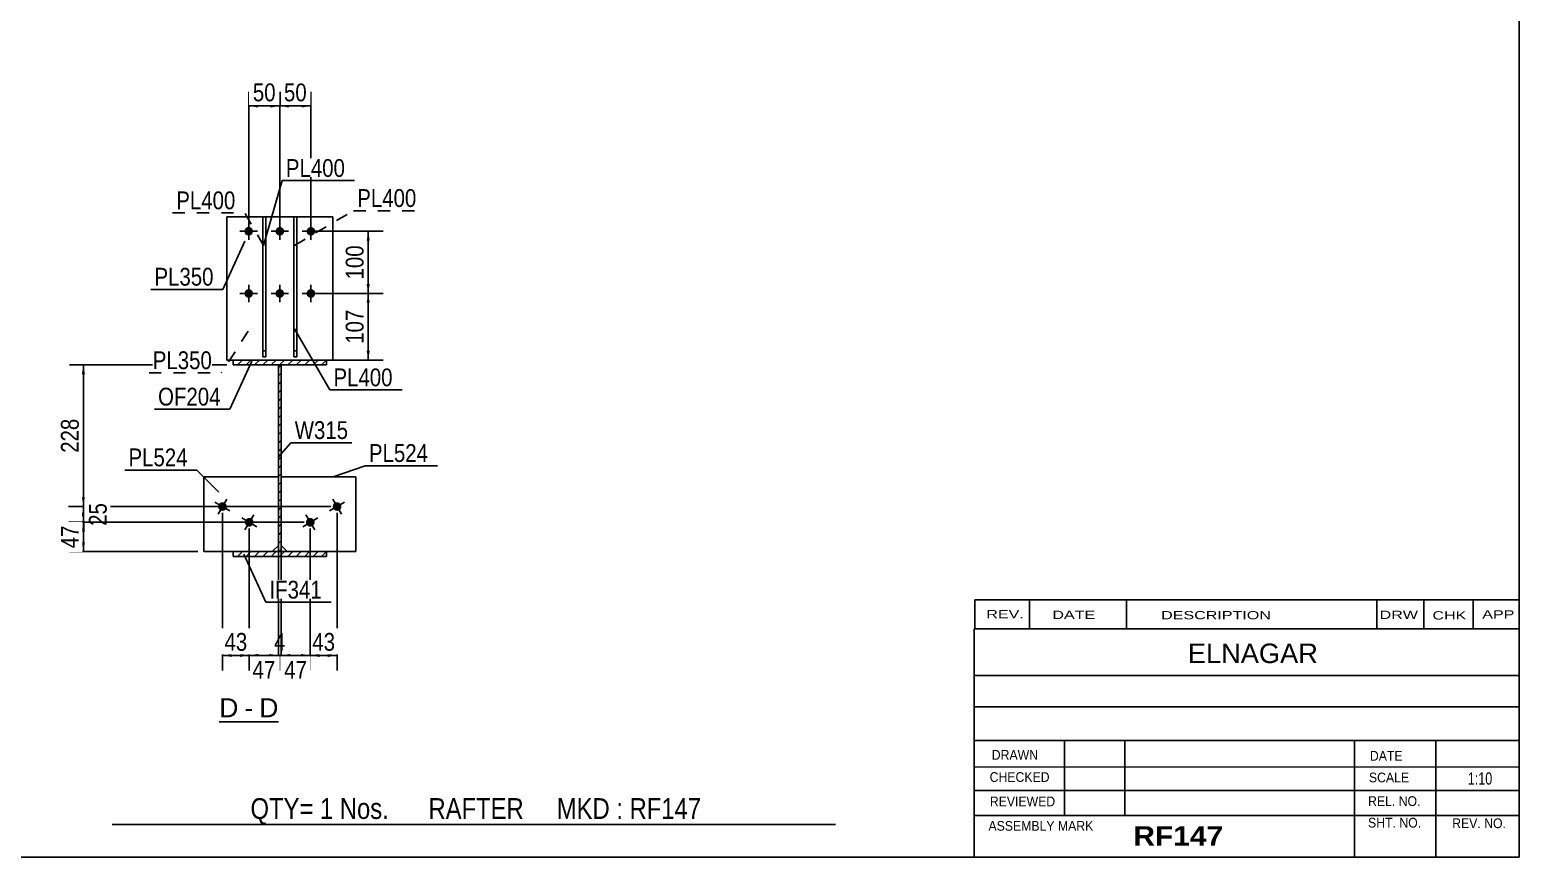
# Model space of a CAD drawing. Header units: millimetres. Extents: x -28 to 375, y -197 to 80.
# Drawn here: x 135.3 to 374.7, y -197.3 to -64.2 of the extents above; entities that cross this region are included whole.
import ezdxf

# ---------------------------------------------------------------- set-up
doc = ezdxf.new("R2010")
doc.units = ezdxf.units.MM
doc.linetypes.add('DXK_LINE_DOT1', pattern=[1.8814, 0.9407, -0.9407])
doc.linetypes.add('DXK_LINE_DOT2', pattern=[3.9198, 1.9599, -1.9599])
doc.styles.add('Arial', font='ARIAL.TTF', dxfattribs={"height": 0.2})
doc.styles.add('Arial Bold', font='ARIALBD.TTF', dxfattribs={"height": 0.2})
doc.styles.add('Arial Narrow', font='ARIALN.TTF', dxfattribs={"height": 0.2})

# ---------------------------------------------------------------- blocks, each defined once
blk = doc.blocks.new('Unknown-627306464-1201')
at = {"color": 5, "linetype": 'Continuous'}
for p, q in [((374.65, -197.3), (374.65, 79.7)), ((-25.35, -197.3), (374.65, -197.3))]:
    blk.add_line(p, q, dxfattribs=at)
blk = doc.blocks.new('Unknown-627306464-12 - 1220')
at = {"color": 7, "linetype": 'Continuous'}
blk.add_line((165.73, -175.55), (175.24, -175.55), dxfattribs=at)
at = {"color": 0, "linetype": 'Continuous'}
blk.add_wipeout([(168.81, -174.8), (168.81, -171.6), (165.73, -171.6), (165.73, -174.8)], dxfattribs=at)
blk.add_wipeout([(171.2, -174.8), (171.2, -171.6), (169.77, -171.6), (169.77, -174.8)], dxfattribs=at)
at = {"color": 96, "linetype": 'Continuous', "style": 'Arial'}
blk.add_text('D', height=3.06, dxfattribs=at).set_placement((165.73, -174.8))
at = {"color": 0, "linetype": 'Continuous'}
blk.add_wipeout([(175.24, -174.8), (175.24, -171.6), (172.16, -171.6), (172.16, -174.8)], dxfattribs=at)
at = {"color": 96, "linetype": 'Continuous', "style": 'Arial'}
for s, p in [('D', (172.16, -174.8)), ('-', (169.77, -174.8))]:
    blk.add_text(s, height=3.06, dxfattribs=at).set_placement(p)
blk = doc.blocks.new('Part-627306464-1430 - 1220')
at = {"color": 7, "linetype": 'DXK_LINE_DOT1'}
for p, q in [((177.72, -116.85), (177.72, -94.35)), ((177.72, -94.35), (178.22, -94.35)), ((178.22, -94.35), (178.22, -116.85)), ((178.22, -116.85), (177.72, -116.85))]:
    blk.add_line(p, q, dxfattribs=at)
blk = doc.blocks.new('Part-627306464-1245 - 1220')
at = {"linetype": 'Continuous'}
h = blk.add_hatch(dxfattribs=at)
h.set_pattern_fill('', scale=0.3, style=0, pattern_type=0)
h.set_pattern_definition([(45, (182.9682, -148.1457), (-0.67352, 0.67352), [])])
h.paths.add_polyline_path([(182.97, -148.95), (182.97, -148.15), (167.97, -148.15), (167.97, -148.95)])
at = {"color": 2, "linetype": 'Continuous'}
for p, q in [((167.97, -148.95), (167.97, -148.15)), ((167.97, -148.15), (182.97, -148.15)), ((182.97, -148.15), (182.97, -148.95)), ((182.97, -148.95), (167.97, -148.95))]:
    blk.add_line(p, q, dxfattribs=at)
blk = doc.blocks.new('Part-627306464-1278 - 1220')
at = {"color": 2, "linetype": 'Continuous'}
for p, q in [((166.97, -94.35), (166.97, -117.35)), ((183.97, -94.35), (166.97, -94.35)), ((183.97, -117.35), (183.97, -94.35)), ((166.97, -117.35), (167.97, -117.35)), ((183.97, -117.35), (182.97, -117.35))]:
    blk.add_line(p, q, dxfattribs=at)
at = {"color": 7, "linetype": 'DXK_LINE_DOT1'}
blk.add_line((182.97, -117.35), (167.97, -117.35), dxfattribs=at)
blk = doc.blocks.new('Part-627306464-1322 - 1220')
at = {"linetype": 'Continuous'}
h = blk.add_hatch(dxfattribs=at)
h.set_pattern_fill('', scale=0.3, style=0, pattern_type=0)
h.set_pattern_definition([(45, (182.9682, -117.3457), (-0.67352, 0.67352), [])])
h.paths.add_polyline_path([(182.97, -118.15), (182.97, -117.35), (167.97, -117.35), (167.97, -118.15)])
at = {"color": 2, "linetype": 'Continuous'}
for p, q in [((167.97, -118.15), (167.97, -117.35)), ((167.97, -117.35), (182.97, -117.35)), ((182.97, -118.15), (167.97, -118.15)), ((182.97, -117.35), (182.97, -118.15))]:
    blk.add_line(p, q, dxfattribs=at)
blk = doc.blocks.new('Bolt-627306464-1326 - 1220')
at = {"linetype": 'Continuous'}
for points in [[(166.61, -140.31, -1), (165.9, -141.52, -1)], [(170.92, -142.84, -1), (170.21, -144.05, -1)]]:
    blk.add_hatch(color=3, dxfattribs=at).paths.add_polyline_path(points)
at = {"color": 3, "linetype": 'Continuous'}
for p, q in [((165.05, -140.2), (167.46, -141.62)), ((165.55, -142.12), (166.97, -139.7)), ((169.36, -142.74), (171.78, -144.16)), ((169.86, -144.65), (171.28, -142.24))]:
    blk.add_line(p, q, dxfattribs=at)
blk = doc.blocks.new('Bolt-627306464-1327 - 1220')
at = {"linetype": 'Continuous'}
for points in [[(185.03, -141.52, -1), (184.32, -140.31, -1)], [(180.72, -144.05, -1), (180.01, -142.84, -1)]]:
    blk.add_hatch(color=3, dxfattribs=at).paths.add_polyline_path(points)
at = {"color": 3, "linetype": 'Continuous'}
for p, q in [((185.89, -140.2), (183.47, -141.62)), ((183.97, -139.7), (185.39, -142.12)), ((181.58, -142.74), (179.16, -144.16)), ((179.66, -142.24), (181.08, -144.65))]:
    blk.add_line(p, q, dxfattribs=at)
blk = doc.blocks.new('Bolt-627306464-1328 - 1220')
at = {"color": 3, "linetype": 'Continuous'}
for p, q in [((170.47, -95.25), (170.47, -96.18)), ((175.47, -95.25), (175.47, -96.18)), ((180.47, -95.25), (180.47, -96.18)), ((169.07, -96.65), (170, -96.65)), ((170.47, -98.05), (170.47, -97.11)), ((171.87, -96.65), (170.94, -96.65)), ((174.07, -96.65), (175, -96.65)), ((175.47, -98.05), (175.47, -97.11)), ((176.87, -96.65), (175.94, -96.65)), ((179.07, -96.65), (180, -96.65)), ((180.47, -98.05), (180.47, -97.11)), ((181.87, -96.65), (180.94, -96.65)), ((170.47, -105.25), (170.47, -106.18)), ((175.47, -105.25), (175.47, -106.18)), ((180.47, -105.25), (180.47, -106.18)), ((169.07, -106.65), (170, -106.65)), ((170.47, -108.05), (170.47, -107.11)), ((171.87, -106.65), (170.94, -106.65)), ((174.07, -106.65), (175, -106.65)), ((175.47, -108.05), (175.47, -107.11)), ((176.87, -106.65), (175.94, -106.65)), ((179.07, -106.65), (180, -106.65)), ((180.47, -108.05), (180.47, -107.11)), ((181.87, -106.65), (180.94, -106.65))]:
    blk.add_line(p, q, dxfattribs=at)
blk = doc.blocks.new('Bolt-627306464-1337 - 1220')
at = {"linetype": 'Continuous'}
for points in [[(171.17, -96.65, -1), (169.77, -96.65, -1)], [(176.17, -96.65, -1), (174.77, -96.65, -1)], [(181.17, -96.65, -1), (179.77, -96.65, -1)], [(171.17, -106.65, -1), (169.77, -106.65, -1)], [(176.17, -106.65, -1), (174.77, -106.65, -1)], [(181.17, -106.65, -1), (179.77, -106.65, -1)]]:
    blk.add_hatch(color=3, dxfattribs=at).paths.add_polyline_path(points)
at = {"color": 3, "linetype": 'Continuous'}
for p, q in [((170.47, -95.25), (170.47, -98.05)), ((175.47, -95.25), (175.47, -98.05)), ((180.47, -95.25), (180.47, -98.05)), ((169.07, -96.65), (171.87, -96.65)), ((174.07, -96.65), (176.87, -96.65)), ((179.07, -96.65), (181.87, -96.65)), ((170.47, -105.25), (170.47, -108.05)), ((175.47, -105.25), (175.47, -108.05)), ((180.47, -105.25), (180.47, -108.05)), ((169.07, -106.65), (171.87, -106.65)), ((174.07, -106.65), (176.87, -106.65)), ((179.07, -106.65), (181.87, -106.65))]:
    blk.add_line(p, q, dxfattribs=at)
blk = doc.blocks.new('Part-627306464-1355 - 1220')
at = {"linetype": 'Continuous'}
h = blk.add_hatch(dxfattribs=at)
h.set_pattern_fill('', scale=0.3, style=0, pattern_type=0)
h.set_pattern_definition([(45, (175.6682, -118.1457), (-0.67352, 0.67352), [])])
h.paths.add_polyline_path([(175.67, -148.15), (175.67, -118.15), (175.27, -118.15), (175.27, -148.15)])
at = {"color": 2, "linetype": 'Continuous'}
for p, q in [((175.27, -148.15), (175.27, -118.15)), ((175.27, -118.15), (175.67, -118.15)), ((175.67, -118.15), (175.67, -148.15)), ((175.67, -148.15), (175.27, -148.15))]:
    blk.add_line(p, q, dxfattribs=at)
blk = doc.blocks.new('Part-627306464-1377 - 1220')
at = {"color": 2, "linetype": 'Continuous'}
for p, q in [((172.72, -116.85), (172.72, -94.35)), ((172.72, -94.35), (173.22, -94.35)), ((173.22, -94.35), (173.22, -116.85)), ((173.22, -116.85), (172.72, -116.85))]:
    blk.add_line(p, q, dxfattribs=at)
at = {"color": 7, "linetype": 'DXK_LINE_DOT1'}
blk.add_line((172.72, -115.85), (173.22, -115.85), dxfattribs=at)
blk = doc.blocks.new('Part-627306464-1385 - 1220')
at = {"color": 7, "linetype": 'DXK_LINE_DOT1'}
for p, q in [((172.72, -116.85), (172.72, -94.35)), ((172.72, -94.35), (173.22, -94.35)), ((173.22, -94.35), (173.22, -116.85)), ((173.22, -116.85), (172.72, -116.85))]:
    blk.add_line(p, q, dxfattribs=at)
blk = doc.blocks.new('Part-627306464-1394 - 1220')
at = {"color": 2, "linetype": 'Continuous'}
for p, q in [((177.72, -116.85), (177.72, -94.35)), ((177.72, -94.35), (178.22, -94.35)), ((178.22, -94.35), (178.22, -116.85)), ((178.22, -116.85), (177.72, -116.85))]:
    blk.add_line(p, q, dxfattribs=at)
at = {"color": 7, "linetype": 'DXK_LINE_DOT1'}
blk.add_line((177.72, -115.85), (178.22, -115.85), dxfattribs=at)
blk = doc.blocks.new('Part-627306464-1420 - 1220')
at = {"color": 2, "linetype": 'Continuous'}
for p, q in [((175.27, -136.15), (163.27, -136.15)), ((163.27, -136.15), (163.27, -148.15)), ((163.27, -148.15), (167.97, -148.15)), ((175.27, -147.15), (174.27, -148.15))]:
    blk.add_line(p, q, dxfattribs=at)
at = {"color": 7, "linetype": 'DXK_LINE_DOT1'}
for p, q in [((175.27, -136.15), (175.27, -147.15)), ((167.97, -148.15), (174.27, -148.15))]:
    blk.add_line(p, q, dxfattribs=at)
blk = doc.blocks.new('Part-627306464-1425 - 1220')
at = {"color": 2, "linetype": 'Continuous'}
for p, q in [((187.67, -136.15), (175.67, -136.15)), ((187.67, -148.15), (187.67, -136.15)), ((175.67, -147.15), (176.67, -148.15)), ((187.67, -148.15), (182.97, -148.15))]:
    blk.add_line(p, q, dxfattribs=at)
at = {"color": 7, "linetype": 'DXK_LINE_DOT1'}
for p, q in [((175.67, -136.15), (175.67, -147.15)), ((182.97, -148.15), (176.67, -148.15))]:
    blk.add_line(p, q, dxfattribs=at)
blk = doc.blocks.new('Part-627306464-1435 - 1220')
at = {"color": 7, "linetype": 'DXK_LINE_DOT1'}
for p, q in [((166.97, -94.35), (166.97, -117.35)), ((166.97, -94.35), (172.72, -94.35)), ((173.22, -94.35), (177.72, -94.35)), ((178.22, -94.35), (183.97, -94.35)), ((183.97, -94.35), (183.97, -117.35)), ((166.97, -117.35), (167.97, -117.35)), ((182.97, -117.35), (183.97, -117.35))]:
    blk.add_line(p, q, dxfattribs=at)
blk = doc.blocks.new('StraightDimension-627306464-3013 - 1220')
at = {"linetype": 'Continuous'}
for points in [[(176.97, -76.75), (175.47, -76.5), (176.97, -76.25)], [(178.97, -76.25), (180.47, -76.5), (178.97, -76.75)]]:
    blk.add_hatch(color=7, dxfattribs=at).paths.add_polyline_path(points)
at = {"color": 7, "linetype": 'Continuous'}
for p, q in [((175.47, -95.65), (175.47, -74.25)), ((175.47, -76.5), (180.47, -76.5)), ((180.47, -95.65), (180.47, -74.25))]:
    blk.add_line(p, q, dxfattribs=at)
at = {"color": 0}
blk.add_wipeout([(180.4, -76.35), (180.4, -72.15), (175.54, -72.15), (175.54, -76.35)], dxfattribs=at)
at = {"color": 3, "style": 'Arial Narrow'}
blk.add_text('50', height=2.863, dxfattribs=at).set_placement((176.14, -75.75))
blk = doc.blocks.new('StraightDimension-627306464-1558 - 1220')
at = {"linetype": 'Continuous'}
for points in [[(189.43, -108.15), (189.68, -106.65), (189.93, -108.15)], [(189.93, -115.85), (189.68, -117.35), (189.43, -115.85)]]:
    blk.add_hatch(color=7, dxfattribs=at).paths.add_polyline_path(points)
at = {"color": 7, "linetype": 'Continuous'}
for p, q in [((181.47, -106.65), (192.08, -106.65)), ((189.68, -117.35), (189.68, -106.65)), ((183.97, -117.35), (192.08, -117.35))]:
    blk.add_line(p, q, dxfattribs=at)
at = {"color": 0}
blk.add_wipeout([(189.53, -108.65), (185.33, -108.65), (185.33, -115.34), (189.53, -115.34)], dxfattribs=at)
at = {"color": 3, "style": 'Arial Narrow'}
blk.add_text('107', height=2.863, rotation=90.0002, dxfattribs=at).set_placement((188.93, -114.74))
blk = doc.blocks.new('StraightDimension-627306464-4772 - 1220')
at = {"linetype": 'Continuous'}
for points in [[(143.66, -119.65), (143.91, -118.15), (144.16, -119.65)], [(144.16, -139.41), (143.91, -140.91), (143.66, -139.41)]]:
    blk.add_hatch(color=7, dxfattribs=at).paths.add_polyline_path(points)
at = {"color": 7, "linetype": 'Continuous'}
for p, q in [((166.97, -118.15), (141.66, -118.15)), ((143.91, -140.91), (143.91, -118.15)), ((183.68, -140.91), (141.66, -140.91))]:
    blk.add_line(p, q, dxfattribs=at)
at = {"color": 0}
blk.add_wipeout([(143.76, -126.19), (139.56, -126.19), (139.56, -132.87), (143.76, -132.87)], dxfattribs=at)
at = {"color": 3, "style": 'Arial Narrow'}
blk.add_text('228', height=2.863, rotation=90.0002, dxfattribs=at).set_placement((143.16, -132.27))
blk = doc.blocks.new('StraightDimension-627306464-1485 - 1220')
at = {"linetype": 'Continuous'}
for points in [[(173.77, -164.6), (175.27, -164.85), (173.77, -165.1)], [(177.17, -165.1), (175.67, -164.85), (177.17, -164.6)]]:
    blk.add_hatch(color=7, dxfattribs=at).paths.add_polyline_path(points)
at = {"color": 7, "linetype": 'Continuous'}
for p, q in [((175.27, -134.15), (175.27, -167.25)), ((175.67, -134.15), (175.67, -167.25)), ((175.27, -164.85), (175.67, -164.85))]:
    blk.add_line(p, q, dxfattribs=at)
at = {"color": 0}
blk.add_wipeout([(176.98, -164.7), (176.98, -160.5), (173.95, -160.5), (173.95, -164.7)], dxfattribs=at)
at = {"color": 3, "style": 'Arial Narrow'}
blk.add_text('4', height=2.86, dxfattribs=at).set_placement((174.55, -164.1))
blk = doc.blocks.new('StraightDimension-627306464-3011 - 1220')
at = {"linetype": 'Continuous'}
for points in [[(171.97, -76.75), (170.47, -76.5), (171.97, -76.25)], [(173.97, -76.25), (175.47, -76.5), (173.97, -76.75)]]:
    blk.add_hatch(color=7, dxfattribs=at).paths.add_polyline_path(points)
at = {"color": 7, "linetype": 'Continuous'}
for p, q in [((170.47, -95.65), (170.47, -74.25)), ((170.47, -76.5), (175.47, -76.5)), ((175.47, -95.65), (175.47, -74.25))]:
    blk.add_line(p, q, dxfattribs=at)
at = {"color": 0}
blk.add_wipeout([(175.4, -76.35), (175.4, -72.15), (170.54, -72.15), (170.54, -76.35)], dxfattribs=at)
at = {"color": 3, "style": 'Arial Narrow'}
blk.add_text('50', height=2.863, dxfattribs=at).set_placement((171.14, -75.75))
blk = doc.blocks.new('StraightDimension-627306464-1496 - 1220')
at = {"linetype": 'Continuous'}
for points in [[(172.07, -165.1), (170.57, -164.85), (172.07, -164.6)], [(173.77, -164.6), (175.27, -164.85), (173.77, -165.1)]]:
    blk.add_hatch(color=7, dxfattribs=at).paths.add_polyline_path(points)
at = {"color": 7, "linetype": 'Continuous'}
for p, q in [((175.27, -134.15), (175.27, -167.1)), ((170.57, -144.45), (170.57, -167.1)), ((170.57, -164.85), (175.27, -164.85))]:
    blk.add_line(p, q, dxfattribs=at)
at = {"color": 0}
blk.add_wipeout([(175.35, -169.2), (175.35, -165), (170.49, -165), (170.49, -169.2)], dxfattribs=at)
at = {"color": 3, "style": 'Arial Narrow'}
blk.add_text('47', height=2.863, dxfattribs=at).set_placement((171.09, -168.6))
blk = doc.blocks.new('StraightDimension-627306464-1506 - 1220')
at = {"linetype": 'Continuous'}
for points in [[(167.76, -165.1), (166.26, -164.85), (167.76, -164.6)], [(169.07, -164.6), (170.57, -164.85), (169.07, -165.1)]]:
    blk.add_hatch(color=7, dxfattribs=at).paths.add_polyline_path(points)
at = {"color": 7, "linetype": 'Continuous'}
for p, q in [((166.26, -141.91), (166.26, -167.25)), ((170.57, -144.45), (170.57, -167.25)), ((166.26, -164.85), (170.57, -164.85))]:
    blk.add_line(p, q, dxfattribs=at)
at = {"color": 0}
blk.add_wipeout([(170.84, -164.7), (170.84, -160.5), (165.98, -160.5), (165.98, -164.7)], dxfattribs=at)
at = {"color": 3, "style": 'Arial Narrow'}
blk.add_text('43', height=2.863, dxfattribs=at).set_placement((166.58, -164.1))
blk = doc.blocks.new('StraightDimension-627306464-1516 - 1220')
at = {"linetype": 'Continuous'}
for points in [[(181.87, -165.1), (180.37, -164.85), (181.87, -164.6)], [(183.18, -164.6), (184.68, -164.85), (183.18, -165.1)]]:
    blk.add_hatch(color=7, dxfattribs=at).paths.add_polyline_path(points)
at = {"color": 7, "linetype": 'Continuous'}
for p, q in [((184.68, -141.91), (184.68, -167.25)), ((180.37, -144.45), (180.37, -167.25)), ((180.37, -164.85), (184.68, -164.85))]:
    blk.add_line(p, q, dxfattribs=at)
at = {"color": 0}
blk.add_wipeout([(184.95, -164.7), (184.95, -160.5), (180.1, -160.5), (180.1, -164.7)], dxfattribs=at)
at = {"color": 3, "style": 'Arial Narrow'}
blk.add_text('43', height=2.863, dxfattribs=at).set_placement((180.7, -164.1))
blk = doc.blocks.new('StraightDimension-627306464-1526 - 1220')
at = {"linetype": 'Continuous'}
for points in [[(177.17, -165.1), (175.67, -164.85), (177.17, -164.6)], [(178.87, -164.6), (180.37, -164.85), (178.87, -165.1)]]:
    blk.add_hatch(color=7, dxfattribs=at).paths.add_polyline_path(points)
at = {"color": 7, "linetype": 'Continuous'}
for p, q in [((175.67, -134.15), (175.67, -167.1)), ((180.37, -144.45), (180.37, -167.1)), ((175.67, -164.85), (180.37, -164.85))]:
    blk.add_line(p, q, dxfattribs=at)
at = {"color": 0}
blk.add_wipeout([(180.45, -169.2), (180.45, -165), (175.59, -165), (175.59, -169.2)], dxfattribs=at)
at = {"color": 3, "style": 'Arial Narrow'}
blk.add_text('47', height=2.863, dxfattribs=at).set_placement((176.19, -168.6))
blk = doc.blocks.new('StraightDimension-627306464-1542 - 1220')
at = {"linetype": 'Continuous'}
for points in [[(189.43, -98.15), (189.68, -96.65), (189.93, -98.15)], [(189.93, -105.15), (189.68, -106.65), (189.43, -105.15)]]:
    blk.add_hatch(color=7, dxfattribs=at).paths.add_polyline_path(points)
at = {"color": 7, "linetype": 'Continuous'}
for p, q in [((181.47, -96.65), (192.08, -96.65)), ((189.68, -106.65), (189.68, -96.65)), ((181.47, -106.65), (192.08, -106.65))]:
    blk.add_line(p, q, dxfattribs=at)
at = {"color": 0}
blk.add_wipeout([(189.53, -98.3), (185.33, -98.3), (185.33, -104.99), (189.53, -104.99)], dxfattribs=at)
at = {"color": 3, "style": 'Arial Narrow'}
blk.add_text('100', height=2.863, rotation=90.0002, dxfattribs=at).set_placement((188.93, -104.39))
blk = doc.blocks.new('StraightDimension-627306464-4773 - 1220')
at = {"linetype": 'Continuous'}
for points in [[(143.66, -142.41), (143.91, -140.91), (144.16, -142.41)], [(144.16, -141.95), (143.91, -143.45), (143.66, -141.95)]]:
    blk.add_hatch(color=7, dxfattribs=at).paths.add_polyline_path(points)
at = {"color": 7, "linetype": 'Continuous'}
for p, q in [((183.68, -140.91), (141.51, -140.91)), ((143.91, -143.45), (143.91, -140.91)), ((179.37, -143.45), (141.51, -143.45))]:
    blk.add_line(p, q, dxfattribs=at)
at = {"color": 0}
blk.add_wipeout([(148.26, -139.75), (144.06, -139.75), (144.06, -144.61), (148.26, -144.61)], dxfattribs=at)
at = {"color": 3, "style": 'Arial Narrow'}
blk.add_text('25', height=2.863, rotation=90.0002, dxfattribs=at).set_placement((147.66, -144.01))
blk = doc.blocks.new('StraightDimension-627306464-4774 - 1220')
at = {"linetype": 'Continuous'}
for points in [[(143.66, -144.95), (143.91, -143.45), (144.16, -144.95)], [(144.16, -146.65), (143.91, -148.15), (143.66, -146.65)]]:
    blk.add_hatch(color=7, dxfattribs=at).paths.add_polyline_path(points)
at = {"color": 7, "linetype": 'Continuous'}
for p, q in [((179.37, -143.45), (141.66, -143.45)), ((143.91, -148.15), (143.91, -143.45)), ((162.31, -148.15), (141.66, -148.15))]:
    blk.add_line(p, q, dxfattribs=at)
at = {"color": 0}
blk.add_wipeout([(143.76, -143.37), (139.56, -143.37), (139.56, -148.22), (143.76, -148.22)], dxfattribs=at)
at = {"color": 3, "style": 'Arial Narrow'}
blk.add_text('47', height=2.863, rotation=90.0002, dxfattribs=at).set_placement((143.16, -147.62))
blk = doc.blocks.new('CBS_CALLOFF-627306464-5371')
at = {"color": 7, "linetype": 'Continuous'}
blk.add_line((148.53, -192.03), (264.76, -192.05), dxfattribs=at)
at = {"color": 3, "linetype": 'Continuous', "style": 'Arial Narrow'}
blk.add_text('QTY= 1 Nos.      RAFTER     MKD : RF147', height=3.3405, dxfattribs=at).set_placement((170.76, -191.14))
blk = doc.blocks.new('CBS_NAME_BLOG-627306464-5372')
at = {"color": 7, "linetype": 'Continuous'}
for p, q in [((287.06, -160.55), (374.58, -160.55)), ((287.06, -197.26), (287.06, -160.55)), ((287.06, -168.09), (374.58, -168.09)), ((287.14, -173.14), (374.65, -173.14)), ((287.06, -178.51), (374.58, -178.51)), ((301.59, -190.62), (301.59, -178.52)), ((311.27, -190.59), (311.27, -178.52)), ((348.19, -197.26), (348.19, -178.53)), ((361.24, -197.26), (361.24, -178.52)), ((287.07, -182.81), (374.65, -182.79)), ((287.06, -186.56), (374.58, -186.56)), ((287.06, -190.6), (374.58, -190.6)), ((287.06, -197.3), (374.65, -197.3))]:
    blk.add_line(p, q, dxfattribs=at)
at = {"color": 3, "linetype": 'Continuous', "style": 'Arial'}
blk.add_text('ELNAGAR', height=3.133, dxfattribs=at).set_placement((321.39, -166.08))
at = {"color": 3, "linetype": 'Continuous'}
for s, height, style, width, p in [('DRAWN', 1.566, 'Arial', 0.9, (289.89, -181.62)), ('DATE', 1.566, 'Arial', 0.9, (350.66, -181.78)), ('CHECKED', 1.566, 'Arial', 0.9, (289.55, -185.19)), ('SCALE', 1.566, 'Arial', 0.9, (350.5, -185.26)), ('1:10', 1.957, 'Arial Narrow', 0.9, (366.39, -185.62)), ('REVIEWED', 1.566, 'Arial', 0.9, (289.58, -189.11)), ('REL. NO.', 1.566, 'Arial', 0.9, (350.36, -189.06)), ('ASSEMBLY MARK', 1.5663, 'Arial', 0.9, (289.36, -193.04)), ('SHT. NO.', 1.566, 'Arial', 0.9, (350.36, -192.53)), ('REV. NO.', 1.566, 'Arial', 0.9, (363.88, -192.62)), ('RF147', 3.131, 'Arial Bold', 1.1, (312.64, -195.44))]:
    blk.add_text(s, height=height, dxfattribs=dict(at, style=style, width=width)).set_placement(p)
blk = doc.blocks.new('CBS_REVISION-627306464-5373')
at = {"color": 7, "linetype": 'Continuous'}
for p, q in [((287.15, -155.92), (374.65, -155.92)), ((287.15, -155.92), (287.15, -160.55)), ((295.94, -155.92), (295.94, -160.55)), ((311.54, -155.92), (311.54, -160.49)), ((351.79, -155.92), (351.79, -160.55)), ((359.33, -155.92), (359.33, -160.55)), ((367.28, -155.92), (367.28, -160.55)), ((287.15, -160.55), (374.64, -160.55))]:
    blk.add_line(p, q, dxfattribs=at)
at = {"color": 7, "style": 'Arial Narrow', "width": 1.7}
for s, height, p in [('REV.', 1.326, (289.01, -158.87)), ('DATE', 1.326, (299.63, -158.99)), ('DESCRIPTION', 1.3257, (317.11, -159.04)), ('DRW', 1.326, (352.22, -158.98)), ('CHK', 1.326, (360.71, -159.07)), ('APP', 1.326, (368.71, -158.92))]:
    blk.add_text(s, height=height, dxfattribs=at).set_placement(p)
blk = doc.blocks.new('Mark-627306464-1240 - 1220')
at = {"color": 0}
blk.add_wipeout([(182.22, -155.71), (182.22, -152.71), (173.81, -152.71), (173.81, -155.71)], dxfattribs=at)
blk.add_wipeout([(182.22, -155.71), (182.22, -152.71), (173.81, -152.71), (173.81, -155.71)], dxfattribs=at)
at = {"color": 7, "linetype": 'Continuous'}
for p, q in [((169.68, -148.57), (173.21, -156.31)), ((173.21, -156.31), (183.72, -156.31))]:
    blk.add_line(p, q, dxfattribs=at)
at = {"color": 3, "style": 'Arial Narrow'}
blk.add_text('IF341', height=2.863, dxfattribs=at).set_placement((173.81, -155.71))
blk = doc.blocks.new('Mark-627306464-1318 - 1220')
at = {"color": 7, "linetype": 'Continuous'}
blk.add_line((171, -117.54), (167.46, -125.27), dxfattribs=at)
at = {"color": 0}
blk.add_wipeout([(165.96, -124.67), (165.96, -121.67), (155.91, -121.67), (155.91, -124.67)], dxfattribs=at)
blk.add_wipeout([(165.96, -124.67), (165.96, -121.67), (155.91, -121.67), (155.91, -124.67)], dxfattribs=at)
at = {"color": 7, "linetype": 'Continuous'}
blk.add_line((155.31, -125.27), (167.46, -125.27), dxfattribs=at)
at = {"color": 3, "style": 'Arial Narrow'}
blk.add_text('OF204', height=2.863, dxfattribs=at).set_placement((155.91, -124.67))
blk = doc.blocks.new('Mark-627306464-1274 - 1220')
at = {"color": 7, "linetype": 'Continuous'}
blk.add_line((169.87, -98.26), (166.33, -105.99), dxfattribs=at)
at = {"color": 0}
blk.add_wipeout([(164.83, -105.39), (164.83, -102.39), (155.33, -102.39), (155.33, -105.39)], dxfattribs=at)
blk.add_wipeout([(164.83, -105.39), (164.83, -102.39), (155.33, -102.39), (155.33, -105.39)], dxfattribs=at)
at = {"color": 7, "linetype": 'Continuous'}
blk.add_line((154.73, -105.99), (166.33, -105.99), dxfattribs=at)
at = {"color": 3, "style": 'Arial Narrow'}
blk.add_text('PL350', height=2.863, dxfattribs=at).set_placement((155.33, -105.39))
blk = doc.blocks.new('Mark-627306464-1390 - 1220')
at = {"color": 0}
blk.add_wipeout([(193.61, -121.57), (193.61, -118.57), (184.1, -118.57), (184.1, -121.57)], dxfattribs=at)
blk.add_wipeout([(193.61, -121.57), (193.61, -118.57), (184.1, -118.57), (184.1, -121.57)], dxfattribs=at)
at = {"color": 7, "linetype": 'Continuous'}
for p, q in [((177.85, -112.32), (183.5, -122.17)), ((183.5, -122.17), (195.11, -122.17))]:
    blk.add_line(p, q, dxfattribs=at)
at = {"color": 3, "style": 'Arial Narrow'}
blk.add_text('PL400', height=2.863, dxfattribs=at).set_placement((184.1, -121.57))
blk = doc.blocks.new('Mark-627306464-1351 - 1220')
at = {"color": 0}
blk.add_wipeout([(186.46, -130.05), (186.46, -127.05), (177.87, -127.05), (177.87, -130.05)], dxfattribs=at)
blk.add_wipeout([(186.46, -130.05), (186.46, -127.05), (177.87, -127.05), (177.87, -130.05)], dxfattribs=at)
at = {"color": 7, "linetype": 'Continuous'}
for p, q in [((175.27, -132.93), (177.27, -130.65)), ((177.27, -130.65), (187.06, -130.65))]:
    blk.add_line(p, q, dxfattribs=at)
at = {"color": 3, "style": 'Arial Narrow'}
blk.add_text('W315', height=2.863, dxfattribs=at).set_placement((177.87, -130.05))
blk = doc.blocks.new('Mark-627306464-1373 - 1220')
at = {"color": 0}
blk.add_wipeout([(185.95, -87.91), (185.95, -84.91), (176.45, -84.91), (176.45, -87.91)], dxfattribs=at)
blk.add_wipeout([(185.95, -87.91), (185.95, -84.91), (176.45, -84.91), (176.45, -87.91)], dxfattribs=at)
at = {"color": 7, "linetype": 'Continuous'}
for p, q in [((172.85, -98.91), (175.85, -88.51)), ((175.85, -88.51), (187.45, -88.51))]:
    blk.add_line(p, q, dxfattribs=at)
at = {"color": 3, "style": 'Arial Narrow'}
blk.add_text('PL400', height=2.863, dxfattribs=at).set_placement((176.45, -87.91))
blk = doc.blocks.new('Mark-627306464-1381 - 1220')
at = {"color": 7, "linetype": 'DXK_LINE_DOT2'}
blk.add_line((172.85, -98.91), (169.85, -93.71), dxfattribs=at)
at = {"color": 0}
blk.add_wipeout([(168.35, -93.11), (168.35, -90.11), (158.84, -90.11), (158.84, -93.11)], dxfattribs=at)
blk.add_wipeout([(168.35, -93.11), (168.35, -90.11), (158.84, -90.11), (158.84, -93.11)], dxfattribs=at)
at = {"color": 7, "linetype": 'DXK_LINE_DOT2'}
blk.add_line((158.24, -93.71), (169.85, -93.71), dxfattribs=at)
at = {"color": 3, "style": 'Arial Narrow'}
blk.add_text('PL400', height=2.863, dxfattribs=at).set_placement((158.84, -93.11))
blk = doc.blocks.new('Mark-627306464-1416 - 1220')
at = {"color": 7, "linetype": 'Continuous'}
blk.add_line((165.7, -138.58), (162.16, -135.04), dxfattribs=at)
at = {"color": 0}
blk.add_wipeout([(160.66, -134.44), (160.66, -131.44), (151.16, -131.44), (151.16, -134.44)], dxfattribs=at)
blk.add_wipeout([(160.66, -134.44), (160.66, -131.44), (151.16, -131.44), (151.16, -134.44)], dxfattribs=at)
at = {"color": 7, "linetype": 'Continuous'}
blk.add_line((150.56, -135.04), (162.16, -135.04), dxfattribs=at)
at = {"color": 3, "style": 'Arial Narrow'}
blk.add_text('PL524', height=2.863, dxfattribs=at).set_placement((151.16, -134.44))
blk = doc.blocks.new('Mark-627306464-1421 - 1220')
at = {"color": 0}
blk.add_wipeout([(199.31, -133.74), (199.31, -130.74), (189.8, -130.74), (189.8, -133.74)], dxfattribs=at)
blk.add_wipeout([(199.31, -133.74), (199.31, -130.74), (189.8, -130.74), (189.8, -133.74)], dxfattribs=at)
at = {"color": 7, "linetype": 'Continuous'}
for p, q in [((184.04, -136.15), (189.2, -134.34)), ((189.2, -134.34), (200.81, -134.34))]:
    blk.add_line(p, q, dxfattribs=at)
at = {"color": 3, "style": 'Arial Narrow'}
blk.add_text('PL524', height=2.863, dxfattribs=at).set_placement((189.8, -133.74))
blk = doc.blocks.new('Mark-627306464-1426 - 1220')
at = {"color": 0}
blk.add_wipeout([(197.42, -92.74), (197.42, -89.74), (187.92, -89.74), (187.92, -92.74)], dxfattribs=at)
blk.add_wipeout([(197.42, -92.74), (197.42, -89.74), (187.92, -89.74), (187.92, -92.74)], dxfattribs=at)
at = {"color": 7, "linetype": 'DXK_LINE_DOT2'}
for p, q in [((177.85, -98.91), (187.32, -93.34)), ((187.32, -93.34), (198.92, -93.34))]:
    blk.add_line(p, q, dxfattribs=at)
at = {"color": 3, "style": 'Arial Narrow'}
blk.add_text('PL400', height=2.863, dxfattribs=at).set_placement((187.92, -92.74))
blk = doc.blocks.new('Mark-627306464-1431 - 1220')
at = {"color": 7, "linetype": 'DXK_LINE_DOT2'}
blk.add_line((170.4, -112.72), (166.07, -119.42), dxfattribs=at)
at = {"color": 0}
blk.add_wipeout([(164.57, -118.82), (164.57, -115.82), (155.06, -115.82), (155.06, -118.82)], dxfattribs=at)
blk.add_wipeout([(164.57, -118.82), (164.57, -115.82), (155.06, -115.82), (155.06, -118.82)], dxfattribs=at)
at = {"color": 7, "linetype": 'DXK_LINE_DOT2'}
blk.add_line((154.46, -119.42), (166.07, -119.42), dxfattribs=at)
at = {"color": 3, "style": 'Arial Narrow'}
blk.add_text('PL350', height=2.863, dxfattribs=at).set_placement((155.06, -118.82))

msp = doc.modelspace()

# ---------------------------------------------------------------- block references
for name in ['Unknown-627306464-1201', 'Part-627306464-1278 - 1220', 'Part-627306464-1435 - 1220', 'Bolt-627306464-1328 - 1220', 'Bolt-627306464-1337 - 1220', 'Part-627306464-1377 - 1220', 'Part-627306464-1385 - 1220', 'Part-627306464-1430 - 1220', 'Part-627306464-1394 - 1220', 'Part-627306464-1322 - 1220', 'Part-627306464-1355 - 1220', 'Part-627306464-1420 - 1220', 'Part-627306464-1425 - 1220', 'Bolt-627306464-1326 - 1220', 'Bolt-627306464-1327 - 1220', 'Part-627306464-1245 - 1220', 'CBS_REVISION-627306464-5373', 'CBS_NAME_BLOG-627306464-5372', 'CBS_CALLOFF-627306464-5371']:
    msp.add_blockref(name, (0, 0))

# ---------------------------------------------------------------- next in the draw order: block references
for name in ['StraightDimension-627306464-3013 - 1220', 'Mark-627306464-1274 - 1220', 'StraightDimension-627306464-1558 - 1220', 'Unknown-627306464-12 - 1220']:
    msp.add_blockref(name, (0, 0))

# ---------------------------------------------------------------- next in the draw order: block references
for name in ['StraightDimension-627306464-3011 - 1220', 'StraightDimension-627306464-1542 - 1220', 'StraightDimension-627306464-4772 - 1220']:
    msp.add_blockref(name, (0, 0))

# ---------------------------------------------------------------- next in the draw order: block references
for name in ['Mark-627306464-1373 - 1220', 'Mark-627306464-1390 - 1220', 'Mark-627306464-1318 - 1220', 'Mark-627306464-1351 - 1220', 'StraightDimension-627306464-1485 - 1220', 'StraightDimension-627306464-1516 - 1220']:
    msp.add_blockref(name, (0, 0))

# ---------------------------------------------------------------- next in the draw order: block references
for name in ['Mark-627306464-1381 - 1220', 'Mark-627306464-1426 - 1220', 'Mark-627306464-1431 - 1220', 'Mark-627306464-1421 - 1220', 'StraightDimension-627306464-1496 - 1220']:
    msp.add_blockref(name, (0, 0))

# ---------------------------------------------------------------- next in the draw order: block references
for name in ['StraightDimension-627306464-1526 - 1220', 'StraightDimension-627306464-1506 - 1220']:
    msp.add_blockref(name, (0, 0))

# ---------------------------------------------------------------- next in the draw order: block references
msp.add_blockref('StraightDimension-627306464-4773 - 1220', (0, 0))

# ---------------------------------------------------------------- next in the draw order: block references
for name in ['Mark-627306464-1416 - 1220', 'StraightDimension-627306464-4774 - 1220']:
    msp.add_blockref(name, (0, 0))

# ---------------------------------------------------------------- next in the draw order: block references
msp.add_blockref('Mark-627306464-1240 - 1220', (0, 0))

doc.saveas('drawing.dxf')
